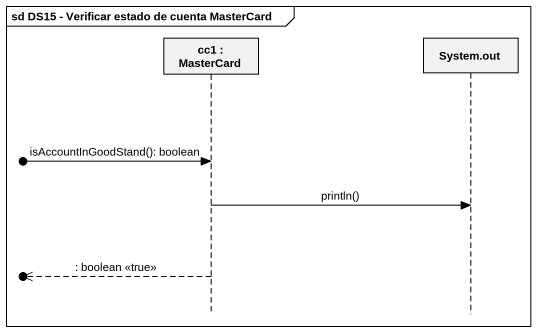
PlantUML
@startuml
mainframe sd DS15 - Verificar estado de cuenta MasterCard
hide footbox
participant "cc1 : MasterCard" as cc1
participant "System.out" as System_out

[o-> cc1 : isAccountInGoodStand(): boolean
cc1 -> System_out : println()
[o<<-- cc1 : : boolean <<true>>
@enduml
